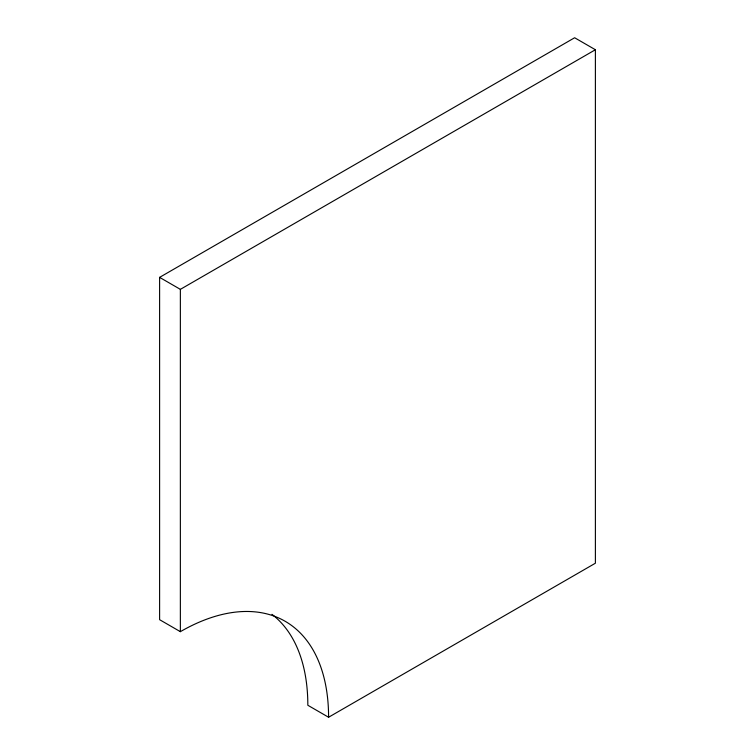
<?xml version="1.0" encoding="UTF-8"?>
<svg xmlns="http://www.w3.org/2000/svg" width="755" height="755" viewBox="0 0 755 755"><rect width="100%" height="100%" fill="white"/><g stroke="black" fill="none" stroke-linecap="round" stroke-linejoin="round"><path stroke-width="1.13" d="M328.585 717.25A209.626 121.026 -60 0 0 180.36 631.671L159.607 619.685L159.607 277.368L574.64 37.75L595.393 49.736L595.393 563.211L328.585 717.25L307.832 705.264A209.626 121.026 -60 0 0 271.96 614.334M159.607 277.368L180.36 289.354L595.393 49.736M180.36 289.354L180.36 631.671"/></g></svg>
